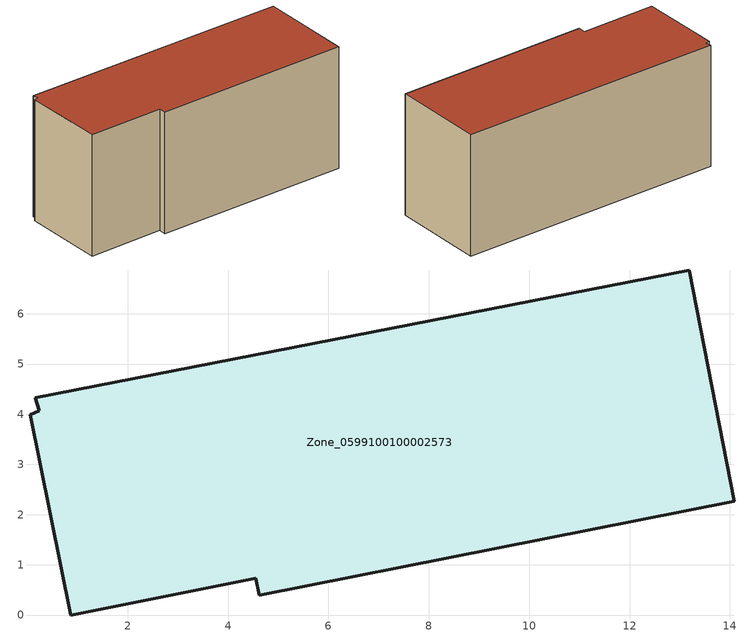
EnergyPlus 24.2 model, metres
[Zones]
Zone_0599100100002573
 floor ground (C_G): 0.06,3.99 0.23,4.07 0.16,4.33 13.19,6.87 14.08,2.27 4.62,0.39 4.55,0.73 0.86,0 z1.86
 wall outside (C_F): 14.08,2.27 13.19,6.87 0.16,4.33 0.23,4.07 0.06,3.99 0.86,0 4.55,0.73 4.62,0.39 14.08,2.27 z1.86:7.93
 roof outside (C_R): 0.23,4.07 0.06,3.99 0.86,0 4.55,0.73 4.62,0.39 14.08,2.27 13.19,6.87 0.16,4.33 z7.93
[BUILDING]
Pand.0599100100002573: North Axis=0; Terrain=City; Loads Convergence Tolerance Value=0.04; Temperature Convergence Tolerance Value=0.4; Solar Distribution=FullExterior; Maximum Number of Warmup Days=25; Minimum Number of Warmup Days=1
[Site:Location]
Rotterdam.The.Hague.AP_ZH_NLD Design_Conditions: Latitude=51.96; Longitude=4.45; Time Zone=1; Elevation=-4.5
[SITE:GROUNDTEMPERATURE:BUILDINGSURFACE]
18, 18, 18, 18, 18, 18, 18, 18, 18, 18, 18, 18
[MATERIAL] Thermal Absorptance=0.9; Solar Absorptance=0.7; Visible Absorptance=0.7
Name | Roughness | Thickness | Conductivity | Density | Specific Heat
G.TI.1946 | MediumSmooth | 0.15 | 1 | 540 | 1210
F.TI.1946 | Rough | 0.3 | 0.857143 | 1920 | 840
R.TI.1946 | MediumRough | 0.2 | 0.1 | 1500 | 1000
[CONSTRUCTION]
C_G: G.TI.1946
C_F: F.TI.1946
C_R: R.TI.1946
[ZONE]
Zone_0599100100002573: Type=1; Multiplier=1; Ceiling Height=Autocalculate; Volume=Autocalculate; Floor Area=autocalculate; Part of Total Floor Area=Yes
[ZONEINFILTRATION:DESIGNFLOWRATE]
Infil_Zone_0599100100002573: Zone or ZoneList or Space or SpaceList=Zone_0599100100002573; Schedule=AlwaysOn; Design Flow Rate Calculation Method=Flow/Area; Flow Rate per Floor Area=0.003; Constant Term Coefficient=1; Temperature Term Coefficient=0; Velocity Term Coefficient=0; Velocity Squared Term Coefficient=0
[HVACTEMPLATE:ZONE:IDEALLOADSAIRSYSTEM]
Zone_0599100100002573: Maximum Heating Supply Air Temperature=50; Minimum Cooling Supply Air Temperature=13; Maximum Heating Supply Air Humidity Ratio=0.0156; Minimum Cooling Supply Air Humidity Ratio=0.0077; Heating Limit=NoLimit; Cooling Limit=NoLimit; Dehumidification Control Type=ConstantSensibleHeatRatio; Cooling Sensible Heat Ratio=0.7; Dehumidification Setpoint=60; Humidification Control Type=None; Humidification Setpoint=30; Outdoor Air Method=None; Outdoor Air Flow Rate per Person=0.00944; Outdoor Air Flow Rate per Zone Floor Area=0; Outdoor Air Flow Rate per Zone=0; Demand Controlled Ventilation Type=None; Outdoor Air Economizer Type=NoEconomizer; Heat Recovery Type=None; Sensible Heat Recovery Effectiveness=0.7; Latent Heat Recovery Effectiveness=0.65
[ZONECONTROL:THERMOSTAT]
ThermostatControl_Zone_0599100100002573: Zone or ZoneList=Zone_0599100100002573; Control Type Schedule=DualSetpointControlType; Control 1=Thermostat_Zone_0599100100002573; Temperature Difference Between Cutout And Setpoint=0
[THERMOSTATSETPOINT:DUALSETPOINT]
Thermostat_Zone_0599100100002573: Heating Setpoint Temperature Schedule=HeatingSetpoint_Zone_0599100100002573; Cooling Setpoint Temperature Schedule=CoolingSetpoint_Zone_0599100100002573
[SCHEDULE:COMPACT]
HeatingSetpoint_Zone_0599100100002573: Through: 12/31, For: AllDays, Until: 24:00, 21
CoolingSetpoint_Zone_0599100100002573: Through: 12/31, For: AllDays, Until: 24:00, 24
DualSetpointControlType: Through: 12/31, For: AllDays, Until: 24:00, 4
AlwaysOn: Through: 12/31, For: AllDays, Until: 24:00, 1
